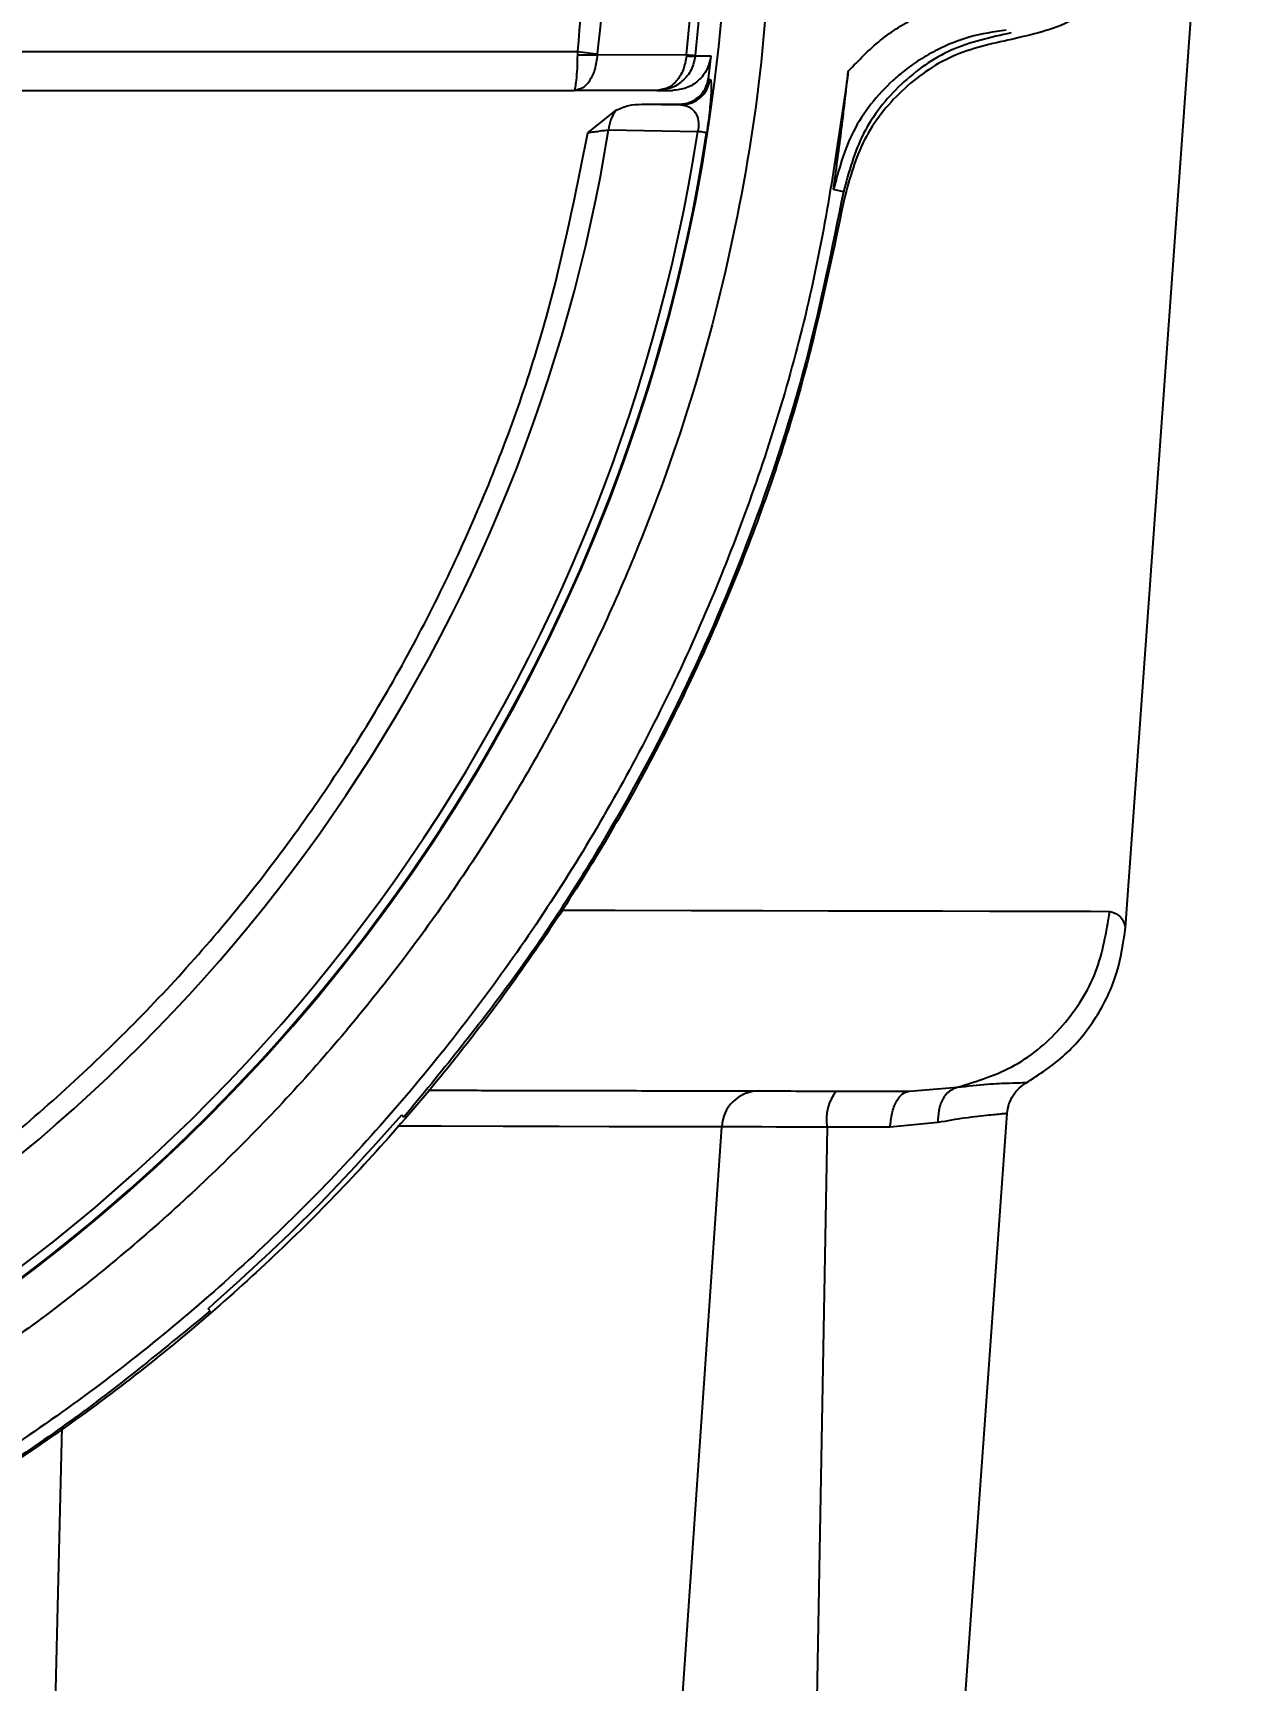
# Model space of a CAD drawing. Header units: millimetres. Extents: x 2251 to 4395, y 932 to 2449.
# Drawn here: x 2932.2 to 2994.2, y 2116.7 to 2201.6 of the extents above; entities that cross this region are included whole.
import ezdxf

# ---------------------------------------------------------------- set-up
doc = ezdxf.new("R2010")
doc.units = ezdxf.units.MM
doc.layers.add('AM_5', color=3, linetype='Continuous', lineweight=25)
doc.styles.add('SLDTEXTSTYLE1', font='txt.shx', dxfattribs={"width": 0.7, "bigfont": 'gbcbig.shx'})
doc.dimstyles.new('SLDDIMSTYLE12$0', dxfattribs={"dimtxt": 12, "dimasz": 10, "dimexe": 0, "dimexo": 0.0625, "dimgap": 0.875, "dimtad": 1, "dimdec": 1, "dimlfac": 1.8, "dimrnd": 1e-09, "dimzin": 12, "dimdsep": 46, "dimtxsty": 'SLDTEXTSTYLE1', "dimcen": 0.09, "dimdle": 8.16, "dimclrd": 3, "dimclre": 3, "dimadec": 0, "dimazin": 3, "dimtfac": 1, "dimtdec": 1, "dimtofl": 0, "dimtmove": 0, "dimatfit": 3, "dimfxl": 0, "dimfrac": 2, "dimtolj": 1, "dimlwd": 5, "dimlwe": 5, "dimarcsym": 0})

# ---------------------------------------------------------------- blocks, each defined once
blk = doc.blocks.new('*D70')
at = {"layer": 'AM_5', "color": 3, "lineweight": 5, "transparency": 16777216}
blk.add_line((2932.895, 2408.768), (3112.724, 2408.768), dxfattribs=at)
at = {"layer": 'AM_5', "color": 3, "linetype": 'Continuous', "lineweight": 5, "transparency": 16777216}
for p, q in [((3112.724, 2398.768), (3112.724, 2120.028)), ((2979.896, 2110.028), (3112.724, 2110.028))]:
    blk.add_line(p, q, dxfattribs=at)
at = {"layer": 'AM_5', "color": 3, "transparency": 16777216}
for points in [[(3111.058, 2398.768), (3114.391, 2398.768), (3112.724, 2408.768)], [(3111.058, 2120.028), (3114.391, 2120.028), (3112.724, 2110.028)]]:
    blk.add_solid(points, dxfattribs=at)
at = {"layer": 'Defpoints', "color": 0, "transparency": 16777216}
for p in [(2932.832, 2408.768), (2979.833, 2110.028), (3112.724, 2110.028)]:
    blk.add_point(p, dxfattribs=at)
at = {"layer": 'AM_5', "color": 0, "transparency": 16777216, "insert": (3105.849, 2259.398), "char_height": 12, "attachment_point": 5, "rotation": 90, "style": 'SLDTEXTSTYLE1'}
blk.add_mtext('\\A1;300', dxfattribs=at)

msp = doc.modelspace()

# ---------------------------------------------------------------- linework, layer by layer
at = {"color": 7, "linetype": 'Continuous', "lineweight": 25}
for p, q in [((2988.59, 2155.486), (2992.519, 2210.001)), ((2909.639, 2200.662), (2960.33, 2200.662)), ((2960.327, 2200.502), (2960.33, 2200.662)), ((2961.356, 2200.542), (2961.353, 2200.502)), ((2961.353, 2200.502), (2965.938, 2200.51)), ((2965.938, 2200.51), (2965.933, 2200.441)), ((2966.399, 2200.441), (2966.401, 2200.459)), ((2966.399, 2200.441), (2967.203, 2200.443)), ((2967.203, 2200.443), (2967.065, 2199.267)), ((2967.065, 2199.267), (2967.16, 2199.234)), ((2909.639, 2198.662), (2960.129, 2198.662)), ((2960.129, 2198.662), (2960.346, 2198.727)), ((2960.129, 2198.662), (2960.174, 2198.715)), ((2964.424, 2198.662), (2960.129, 2198.662)), ((2964.768, 2198.724), (2964.424, 2198.662)), ((2964.647, 2198.715), (2964.424, 2198.662)), ((2964.424, 2198.662), (2965.212, 2198.662)), ((2960.85, 2196.478), (2962.325, 2197.653)), ((2963.632, 2197.952), (2965.673, 2197.919)), ((2963.632, 2197.952), (2965.576, 2197.952)), ((2961.921, 2196.629), (2966.521, 2196.546)), ((2974.034, 2193.425), (2973.517, 2193.544)), ((2977.448, 2147.033), (2979.916, 2147.237)), ((2951.252, 2145.81), (2951.363, 2145.699)), ((2979.9, 2110.028), (2982.484, 2145.885)), ((2965.348, 2110.059), (2967.757, 2145.193)), ((2973.199, 2145.181), (2972.564, 2110.043)), ((2978.909, 2145.42), (2976.447, 2145.175)), ((2941.368, 2135.704), (2941.257, 2135.815)), ((2933.721, 2129.728), (2933.248, 2110.127))]:
    msp.add_line(p, q, dxfattribs=at)
at = {"color": 7, "linetype": 'Continuous', "lineweight": 25, "flags": 128}
for points in [[(2960.33, 2200.662), (2960.471, 2200.646), (2960.611, 2200.629), (2960.749, 2200.613), (2960.882, 2200.598), (2961.011, 2200.583), (2961.133, 2200.568), (2961.249, 2200.555), (2961.356, 2200.542)], [(2965.938, 2200.51), (2966.036, 2200.499), (2966.124, 2200.489), (2966.2, 2200.481), (2966.266, 2200.474), (2966.319, 2200.468), (2966.359, 2200.463), (2966.386, 2200.46), (2966.401, 2200.459)], [(2965.576, 2197.952), (2965.631, 2197.933), (2965.673, 2197.919)], [(2966.981, 2196.475), (2966.967, 2196.477), (2966.94, 2196.481), (2966.9, 2196.488), (2966.847, 2196.496), (2966.782, 2196.506), (2966.706, 2196.518), (2966.618, 2196.531), (2966.521, 2196.546)], [(2959.581, 2156.373), (2962.265, 2156.368), (2966.199, 2156.359), (2969.871, 2156.351), (2973.26, 2156.344), (2976.35, 2156.338), (2979.123, 2156.332), (2981.565, 2156.326), (2983.661, 2156.322), (2985.402, 2156.318), (2986.777, 2156.315), (2987.779, 2156.313)], [(2967.757, 2145.193), (2966.169, 2145.196), (2964.232, 2145.201), (2961.959, 2145.205), (2959.367, 2145.211), (2956.474, 2145.217), (2953.301, 2145.224), (2951.048, 2145.229)], [(2973.199, 2145.181), (2972.278, 2145.183), (2971.4, 2145.185), (2970.579, 2145.187), (2969.828, 2145.189), (2969.161, 2145.19), (2968.587, 2145.191), (2968.116, 2145.192), (2967.757, 2145.193)], [(2976.447, 2145.175), (2976.064, 2145.175), (2975.673, 2145.176), (2975.275, 2145.177), (2974.87, 2145.178), (2974.46, 2145.179), (2974.045, 2145.18), (2973.624, 2145.181), (2973.199, 2145.181)]]:
    msp.add_lwpolyline(points, dxfattribs=at)
at = {"color": 7, "linetype": 'Continuous', "lineweight": 25}
for centre, radius, start, end in [((2876.614, 2210.452), 91.48, 295.79271, 180), ((2876.614, 2210.452), 90.341, 353.64897, 186.35103), ((2876.614, 2210.452), 89.875, 353.64897, 186.35103), ((2876.614, 2210.452), 85.319, 353.33017, 186.66983), ((2960.84, 2214.824), 14.332, 267.94983, 272.05042), ((2966.166, 2202.267), 1.84, 262.7292, 277.27215), ((2965.671, 2199.419), 1.5, 270.08724, 352.92929), ((2963.682, 2196.526), 1.764, 140.3012, 176.66464), ((2876.614, 2210.452), 91.441, 295.84596, 351.20762), ((2876.614, 2210.452), 90.976, 296.50811, 351.20762), ((2876.614, 2210.452), 86.42, 299.88973, 350.7957), ((2969.698, 2145.107), 1.943, 91.26442, 177.45771), ((2975.541, 2145.59), 2.377, 142.39242, 189.89938)]:
    msp.add_arc(centre, radius, start, end, dxfattribs=at)
for points in [[(2960.33, 2200.662), (2960.585, 2203.615), (2961.094, 2209.522), (2960.669, 2218.421), (2959.378, 2227.223), (2957.149, 2235.841), (2954.03, 2244.177), (2950.05, 2252.138), (2945.255, 2259.636), (2939.697, 2266.588), (2933.438, 2272.916), (2926.547, 2278.549), (2919.102, 2283.427), (2911.185, 2287.493), (2902.884, 2290.708), (2894.291, 2293.013), (2885.502, 2294.468), (2879.577, 2294.648), (2876.614, 2294.739)], [(2970.355, 2210.453), (2970.268, 2207.385), (2970.094, 2201.25), (2968.69, 2192.136), (2966.465, 2183.198), (2963.357, 2174.522), (2959.419, 2166.193), (2954.682, 2158.29), (2949.193, 2150.889), (2943.005, 2144.062), (2936.178, 2137.874), (2928.777, 2132.385), (2920.874, 2127.648), (2912.545, 2123.71), (2903.869, 2120.602), (2894.931, 2118.377), (2885.817, 2116.973), (2879.682, 2116.799), (2876.614, 2116.712)], [(2982.711, 2201.296), (2981.67, 2201.069), (2979.587, 2200.616), (2976.949, 2198.738), (2974.932, 2196.205), (2974.367, 2194.149), (2974.085, 2193.121)], [(2974.288, 2199.663), (2973.764, 2196.012), (2972.716, 2188.708), (2969.596, 2178.065), (2965.388, 2167.822), (2960.033, 2158.122), (2953.628, 2149.082), (2946.247, 2140.82), (2937.985, 2133.439), (2928.945, 2127.034), (2919.245, 2121.679), (2909.002, 2117.471), (2898.359, 2114.351), (2891.055, 2113.303), (2887.404, 2112.779)], [(2974.085, 2193.121), (2973.399, 2189.827), (2972.026, 2183.238), (2968.705, 2173.686), (2964.501, 2164.503), (2959.366, 2155.8), (2953.376, 2147.663), (2946.589, 2140.178), (2939.075, 2133.423), (2930.913, 2127.468), (2922.188, 2122.37), (2912.987, 2118.205), (2903.421, 2114.926), (2896.826, 2113.581), (2893.529, 2112.909)], [(2974.034, 2193.425), (2973.446, 2190.511), (2972.27, 2184.684), (2969.518, 2176.189), (2966.07, 2167.96), (2961.87, 2160.089), (2957.025, 2152.589), (2953.251, 2147.995), (2951.363, 2145.699)], [(2979.916, 2147.237), (2980.942, 2147.554), (2982.993, 2148.189), (2985.469, 2150.335), (2987.249, 2153.101), (2987.602, 2155.242), (2987.779, 2156.313)], [(2976.447, 2145.175), (2976.47, 2145.422), (2976.516, 2145.918), (2976.751, 2146.528), (2977.072, 2146.951), (2977.322, 2147.006), (2977.448, 2147.033)], [(2941.257, 2135.815), (2943.012, 2137.391), (2946.523, 2140.544), (2949.676, 2144.055), (2951.252, 2145.81)], [(2941.368, 2135.704), (2939.072, 2133.817), (2934.479, 2130.042), (2926.978, 2125.197), (2919.107, 2120.997), (2910.878, 2117.549), (2902.384, 2114.797), (2896.556, 2113.621), (2893.642, 2113.033)]]:
    msp.add_open_spline(points, degree=3, dxfattribs=at)
for points, knots in [([(2990.612, 2210.219), (2990.613, 2210.215), (2990.806, 2209.151), (2990.121, 2206.941), (2988.519, 2204.143), (2985.893, 2202.033), (2983.772, 2201.541), (2982.711, 2201.296)], [0, 0, 0, 0, 0.00073, 0.250548, 0.500365, 0.750183, 1, 1, 1, 1]), ([(2974.288, 2199.663), (2974.822, 2200.216), (2975.886, 2201.318), (2977.843, 2202.537), (2979.972, 2203.424), (2981.487, 2203.652), (2982.246, 2203.767)], [0, 0, 0, 0, 0.250755, 0.499989, 0.749233, 1, 1, 1, 1]), ([(2982.435, 2201.776), (2981.794, 2201.68), (2980.57, 2201.495), (2979.091, 2200.893), (2978.002, 2200.278), (2977.236, 2199.736), (2975.948, 2198.641), (2974.369, 2196.682), (2973.797, 2194.576), (2973.517, 2193.544)], [0, 0, 0, 0, 0.149059, 0.284486, 0.365253, 0.437407, 0.500452, 0.755467, 1, 1, 1, 1]), ([(2982.685, 2201.627), (2981.639, 2201.401), (2979.551, 2200.949), (2976.902, 2199.07), (2974.881, 2196.525), (2974.316, 2194.459), (2974.034, 2193.425)], [0, 0, 0, 0, 0.250065, 0.499446, 0.749386, 1, 1, 1, 1]), ([(2960.174, 2198.715), (2960.187, 2198.754), (2960.219, 2198.852), (2960.27, 2199.195), (2960.313, 2199.771), (2960.323, 2200.263), (2960.327, 2200.502)], [0, 0, 0, 0, 0.16022, 0.408503, 0.713406, 1, 1, 1, 1]), ([(2960.346, 2198.727), (2960.419, 2198.742), (2960.642, 2198.789), (2960.965, 2199.147), (2961.262, 2199.743), (2961.322, 2200.247), (2961.353, 2200.502)], [0, 0, 0, 0, 0.138485, 0.418974, 0.706279, 1, 1, 1, 1]), ([(2965.933, 2200.441), (2965.891, 2200.193), (2965.808, 2199.703), (2965.44, 2199.128), (2965.033, 2198.777), (2964.75, 2198.731), (2964.647, 2198.715)], [0, 0, 0, 0, 0.287269, 0.568771, 0.843667, 1, 1, 1, 1]), ([(2966.399, 2200.441), (2966.344, 2200.193), (2966.235, 2199.703), (2965.753, 2199.129), (2965.238, 2198.784), (2964.885, 2198.739), (2964.768, 2198.724)], [0, 0, 0, 0, 0.29336, 0.580831, 0.861555, 1, 1, 1, 1]), ([(2967.203, 2200.443), (2967.151, 2200.204), (2967.045, 2199.725), (2966.575, 2199.143), (2965.944, 2198.74), (2965.456, 2198.688), (2965.212, 2198.662)], [0, 0, 0, 0, 0.249916, 0.499877, 0.7499, 1, 1, 1, 1]), ([(2965.576, 2197.952), (2965.757, 2197.971), (2966.119, 2198.009), (2966.589, 2198.305), (2966.942, 2198.735), (2967.024, 2199.09), (2967.065, 2199.267)], [0, 0, 0, 0, 0.249919, 0.499876, 0.749973, 1, 1, 1, 1]), ([(2967.16, 2199.234), (2967.18, 2199.2), (2967.218, 2199.134), (2967.218, 2198.708), (2967.189, 2198.203), (2967.142, 2197.698), (2967.076, 2197.117), (2967.012, 2196.685), (2966.981, 2196.475)], [0, 0, 0, 0, 0.259733, 0.49902, 0.627221, 0.751249, 0.879327, 1, 1, 1, 1]), ([(2973.517, 2193.544), (2973.654, 2194.516), (2973.927, 2196.449), (2974.168, 2198.595), (2974.288, 2199.663)], [0, 0, 0, 0, 0.502443, 1, 1, 1, 1]), ([(2962.325, 2197.653), (2962.534, 2197.742), (2962.953, 2197.918), (2963.406, 2197.941), (2963.632, 2197.952)], [0, 0, 0, 0, 0.501536, 1, 1, 1, 1]), ([(2965.673, 2197.919), (2965.881, 2197.878), (2966.193, 2197.817), (2966.446, 2197.459), (2966.513, 2197.253), (2966.541, 2197.15), (2966.558, 2197.028), (2966.56, 2196.928), (2966.561, 2196.926), (2966.561, 2196.918), (2966.561, 2196.888), (2966.56, 2196.822), (2966.552, 2196.702), (2966.532, 2196.604), (2966.521, 2196.546)], [0, 0, 0, 0, 0.499072, 0.748501, 0.753083, 0.790355, 0.886478, 0.88655, 0.887097, 0.888597, 0.894219, 0.915728, 0.950596, 1, 1, 1, 1]), ([(2918.898, 2136.381), (2921.077, 2137.655), (2926.061, 2140.569), (2933.126, 2146.223), (2940.09, 2153.055), (2946.209, 2160.664), (2951.433, 2168.913), (2955.66, 2177.708), (2958.938, 2186.915), (2960.213, 2193.291), (2960.85, 2196.478)], [0, 0, 0, 0, 0.099849, 0.228442, 0.357035, 0.485628, 0.614221, 0.742814, 0.871407, 1, 1, 1, 1]), ([(2960.85, 2196.478), (2960.966, 2196.496), (2961.181, 2196.529), (2961.558, 2196.582), (2961.78, 2196.611), (2961.921, 2196.629)], [0, 0, 0, 0, 0.2980881, 0.5536014, 1, 1, 1, 1]), ([(2987.779, 2156.313), (2987.975, 2156.252), (2988.374, 2156.128), (2988.582, 2155.512), (2988.567, 2155.557), (2988.562, 2155.571)], [0, 0, 0, 0, 0.395472, 0.803509, 1, 1, 1, 1]), ([(2983.451, 2147.455), (2984.144, 2147.905), (2985.547, 2148.816), (2987.133, 2150.793), (2988.242, 2153.053), (2988.475, 2154.688), (2988.59, 2155.49)], [0, 0, 0, 0, 0.248454, 0.503179, 0.75624, 1, 1, 1, 1]), ([(2979.916, 2147.237), (2979.774, 2147.182), (2979.482, 2147.069), (2979.145, 2146.64), (2978.929, 2146.072), (2978.916, 2145.633), (2978.909, 2145.42)], [0, 0, 0, 0, 0.242889, 0.5, 0.757111, 1, 1, 1, 1]), ([(2979.916, 2147.237), (2980.454, 2147.3), (2981.505, 2147.424), (2982.654, 2147.46), (2983.309, 2147.48), (2983.579, 2147.485), (2983.501, 2147.483), (2983.501, 2147.483)], [0, 0, 0, 0, 0.261344, 0.511623, 0.75593, 0.999491, 1, 1, 1, 1]), ([(2982.484, 2145.882), (2982.507, 2146.043), (2982.554, 2146.37), (2982.775, 2146.821), (2983.089, 2147.213), (2983.366, 2147.394), (2983.502, 2147.483)], [0, 0, 0, 0, 0.246145, 0.5, 0.753855, 1, 1, 1, 1]), ([(2952.621, 2147.086), (2952.89, 2147.085), (2953.753, 2147.083), (2955.161, 2147.08), (2956.847, 2147.077), (2958.48, 2147.073), (2960.063, 2147.07), (2962.496, 2147.065), (2965.501, 2147.058), (2968.727, 2147.051), (2971.307, 2147.046), (2973.513, 2147.041), (2975.275, 2147.037), (2976.603, 2147.035), (2977.186, 2147.033), (2977.448, 2147.033)], [0, 0, 0, 0, 0.0210906, 0.0677138, 0.114337, 0.1609602, 0.2075834, 0.2542066, 0.3834577, 0.5024197, 0.6110909, 0.7094695, 0.8246117, 0.9214568, 1, 1, 1, 1]), ([(2982.484, 2145.882), (2982.484, 2145.882), (2982.526, 2145.886), (2982.422, 2145.877), (2982.259, 2145.863), (2981.96, 2145.835), (2981.394, 2145.778), (2980.449, 2145.685), (2979.38, 2145.501), (2978.909, 2145.42)], [0, 0, 0, 0, 0.000275, 0.131881, 0.259042, 0.381762, 0.500047, 0.779958, 1, 1, 1, 1])]:
    msp.add_open_spline(points, degree=3, knots=knots, dxfattribs=at)

# ---------------------------------------------------------------- dimensions: what is measured, and where the dimension line sits
at = {"layer": 'AM_5'}
dim = msp.add_linear_dim(base=(3112.724, 2110.028), p1=(2932.832, 2408.768), p2=(2979.833, 2110.028), angle=90, text='300', dimstyle='SLDDIMSTYLE12$0', override={"dimlfac": 1, "dimpost": ''}, dxfattribs=at)
dim.commit()
dim.dimension.update_dxf_attribs({"geometry": '*D70', "text_midpoint": (3105.849, 2259.398)})

doc.saveas('drawing.dxf')
